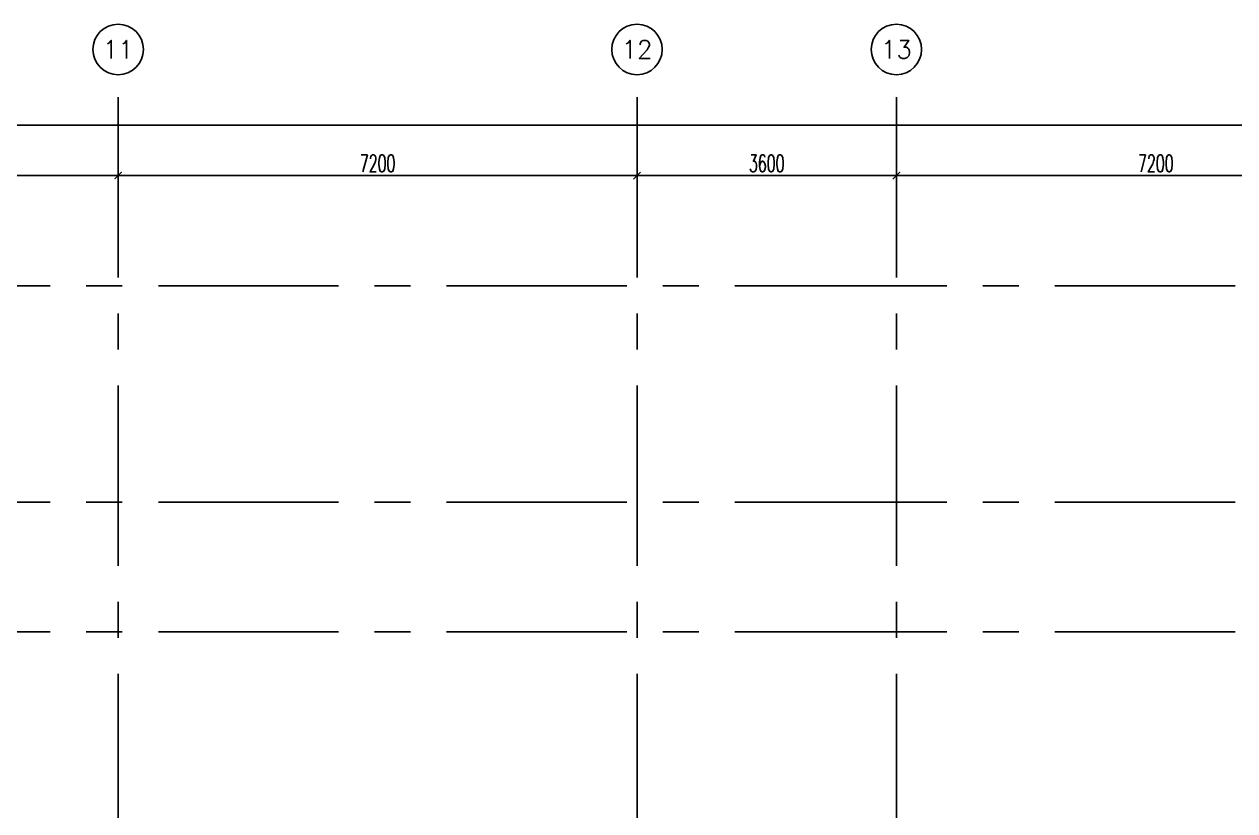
# Model space of a CAD drawing. Extents: x 276011.4 to 276105.3, y 57291.9 to 57371.4.
# Drawn here: x 276026.27 to 276043.07, y 57360.5 to 57371.41 of the extents above; entities that cross this region are included whole.
import ezdxf
from ezdxf.enums import TextEntityAlignment as Align

# ---------------------------------------------------------------- set-up
doc = ezdxf.new("R2010")
doc.units = 0
doc.header["$MEASUREMENT"] = 0
doc.header["$PDMODE"] = 34
doc.linetypes.add('CENTERX2', pattern=[4, 2.5, -0.5, 0.5, -0.5])
doc.layers.get('0').update_dxf_attribs({"linetype": 'CONTINUOUS'})
doc.layers.get('DEFPOINTS').update_dxf_attribs({"linetype": 'CONTINUOUS'})
for name, color, linetype in [('AX-CR', 2, 'CONTINUOUS'), ('AX-DIM', 4, 'CONTINUOUS'), ('AX-TXT', 2, 'CONTINUOUS'), ('AXES', 11, 'CENTERX2')]:
    doc.layers.add(name, color=color, linetype=linetype)
doc.styles.add('ROMANS', font='ROMANS.shx', dxfattribs={"width": 0.6})
doc.dimstyles.new('STANDARD in', dxfattribs={"dimtxt": 0.24, "dimasz": 0.1, "dimexe": 0.07, "dimexo": 0.05, "dimgap": 0.05, "dimtad": 1, "dimdec": 0, "dimlfac": 1000, "dimzin": 0, "dimdsep": 46, "dimtxsty": 'ROMANS', "dimblk": 'ARCHTICK', "dimcen": 0.05, "dimdle": 0.05, "dimclrd": 4, "dimclre": 4, "dimclrt": 2, "dimadec": 0, "dimazin": 0, "dimtfac": 1, "dimtdec": 0, "dimtmove": 2, "dimatfit": 3, "dimfxl": 0, "dimtolj": 1, "dimtzin": 0, "dimarcsym": 0})

# ---------------------------------------------------------------- blocks, each defined once
blk = doc.blocks.new('AXU')
at = {"layer": 'AX-CR'}
blk.add_circle((0, 350), 350.0000000000014, dxfattribs=at)
at = {"layer": 'AX-TXT', "style": 'ROMANS'}
blk.add_attdef('AX', text='', height=250, dxfattribs=at).set_placement((0, 350), align=Align.MIDDLE)
blk = doc.blocks.new('_ARCHTICK')
at = {"color": 0, "linetype": 'ByBlock', "const_width": 0.15}
blk.add_lwpolyline([(-0.5, -0.5), (0.5, 0.5)], dxfattribs=at)
blk = doc.blocks.new('*D648')
at = {"layer": 'AX-DIM', "color": 4, "lineweight": -2, "ltscale": 0.3}
for p, q in [((276034.7254987894, 57369.31130836657), (276038.4254987894, 57369.31130836657)), ((276034.7754987894, 57368.96130836657), (276034.7754987894, 57369.38130836657)), ((276038.3754987894, 57368.96130836657), (276038.3754987894, 57369.38130836657))]:
    blk.add_line(p, q, dxfattribs=at)
at = {"layer": 'DEFPOINTS', "color": 0, "ltscale": 0.3}
for p in [(276038.3754987894, 57369.31130836657), (276034.7754987894, 57368.91130836657), (276038.3754987894, 57368.91130836657)]:
    blk.add_point(p, dxfattribs=at)
at = {"layer": 'AX-DIM', "color": 4, "lineweight": -2, "ltscale": 0.3, "xscale": 0.1, "yscale": 0.1, "zscale": 0.1, "rotation": 180}
blk.add_blockref('_ARCHTICK', (276034.7754987894, 57369.31130836657), dxfattribs=at)
at = {"layer": 'AX-DIM', "color": 4, "lineweight": -2, "ltscale": 0.3, "xscale": 0.1, "yscale": 0.1, "zscale": 0.1}
blk.add_blockref('_ARCHTICK', (276038.3754987894, 57369.31130836657), dxfattribs=at)
at = {"layer": 'AX-DIM', "color": 2, "ltscale": 0.3, "insert": (276036.5754987894, 57369.48130836656), "char_height": 0.24, "attachment_point": 5, "style": 'ROMANS'}
blk.add_mtext('\\A1;3600', dxfattribs=at)
blk = doc.blocks.new('*D649')
at = {"layer": 'AX-DIM', "color": 4, "lineweight": -2, "ltscale": 0.3}
for p, q in [((276038.3254987894, 57369.31130836657), (276045.6254987894, 57369.31130836657)), ((276038.3754987894, 57369.36130836657), (276038.3754987894, 57369.38130836657)), ((276045.5754987894, 57369.36130836657), (276045.5754987894, 57369.38130836657))]:
    blk.add_line(p, q, dxfattribs=at)
at = {"layer": 'DEFPOINTS', "color": 0, "ltscale": 0.3}
for p in [(276038.3754987894, 57369.31130836657), (276045.5754987894, 57369.31130836657), (276045.5754987894, 57369.31130836657)]:
    blk.add_point(p, dxfattribs=at)
at = {"layer": 'AX-DIM', "color": 4, "lineweight": -2, "ltscale": 0.3, "xscale": 0.1, "yscale": 0.1, "zscale": 0.1, "rotation": 180}
blk.add_blockref('_ARCHTICK', (276038.3754987894, 57369.31130836657), dxfattribs=at)
at = {"layer": 'AX-DIM', "color": 4, "lineweight": -2, "ltscale": 0.3, "xscale": 0.1, "yscale": 0.1, "zscale": 0.1}
blk.add_blockref('_ARCHTICK', (276045.5754987894, 57369.31130836657), dxfattribs=at)
at = {"layer": 'AX-DIM', "color": 2, "ltscale": 0.3, "insert": (276041.9754987893, 57369.48130836656), "char_height": 0.24, "attachment_point": 5, "style": 'ROMANS'}
blk.add_mtext('\\A1;7200', dxfattribs=at)
blk = doc.blocks.new('*D651')
at = {"layer": 'AX-DIM', "color": 4, "lineweight": -2, "ltscale": 0.3}
for p, q in [((276020.3054987894, 57370.01130836657), (276095.1154987894, 57370.01130836657)), ((276020.3554987893, 57365.40526301441), (276020.3554987893, 57370.08130836657)), ((276095.0654987894, 57357.8829268834), (276095.0654987894, 57370.08130836657))]:
    blk.add_line(p, q, dxfattribs=at)
at = {"layer": 'DEFPOINTS', "color": 0, "ltscale": 0.3}
for p in [(276095.0654987894, 57370.01130836657), (276020.3554987893, 57365.35526301441), (276095.0654987894, 57357.8329268834)]:
    blk.add_point(p, dxfattribs=at)
at = {"layer": 'AX-DIM', "color": 4, "lineweight": -2, "ltscale": 0.3, "xscale": 0.1, "yscale": 0.1, "zscale": 0.1, "rotation": 180}
blk.add_blockref('_ARCHTICK', (276020.3554987893, 57370.01130836657), dxfattribs=at)
at = {"layer": 'AX-DIM', "color": 4, "lineweight": -2, "ltscale": 0.3, "xscale": 0.1, "yscale": 0.1, "zscale": 0.1}
blk.add_blockref('_ARCHTICK', (276095.0654987894, 57370.01130836657), dxfattribs=at)
at = {"layer": 'AX-DIM', "color": 2, "ltscale": 0.3, "insert": (276057.7104987893, 57370.18130836657), "char_height": 0.24, "attachment_point": 5, "style": 'ROMANS'}
blk.add_mtext('\\A1;74710', dxfattribs=at)
blk = doc.blocks.new('*D685')
at = {"layer": 'AX-DIM', "color": 4, "lineweight": -2, "ltscale": 0.3}
for p, q in [((276020.3254987894, 57369.31130836657), (276027.6254987894, 57369.31130836657)), ((276020.3754987894, 57368.96130836657), (276020.3754987894, 57369.38130836657)), ((276027.5754987894, 57368.96130836657), (276027.5754987894, 57369.38130836657))]:
    blk.add_line(p, q, dxfattribs=at)
at = {"layer": 'DEFPOINTS', "color": 0, "ltscale": 0.3}
for p in [(276027.5754987894, 57369.31130836657), (276020.3754987894, 57368.91130836657), (276027.5754987894, 57368.91130836657)]:
    blk.add_point(p, dxfattribs=at)
at = {"layer": 'AX-DIM', "color": 4, "lineweight": -2, "ltscale": 0.3, "xscale": 0.1, "yscale": 0.1, "zscale": 0.1, "rotation": 180}
blk.add_blockref('_ARCHTICK', (276020.3754987894, 57369.31130836657), dxfattribs=at)
at = {"layer": 'AX-DIM', "color": 4, "lineweight": -2, "ltscale": 0.3, "xscale": 0.1, "yscale": 0.1, "zscale": 0.1}
blk.add_blockref('_ARCHTICK', (276027.5754987894, 57369.31130836657), dxfattribs=at)
at = {"layer": 'AX-DIM', "color": 2, "ltscale": 0.3, "insert": (276023.9754987893, 57369.48130836656), "char_height": 0.24, "attachment_point": 5, "style": 'ROMANS'}
blk.add_mtext('\\A1;7200', dxfattribs=at)
blk = doc.blocks.new('*D686')
at = {"layer": 'AX-DIM', "color": 4, "lineweight": -2, "ltscale": 0.3}
for p, q in [((276027.5254987894, 57369.31130836657), (276034.8254987894, 57369.31130836657)), ((276027.5754987894, 57368.96130836657), (276027.5754987894, 57369.38130836657)), ((276034.7754987894, 57368.96130836657), (276034.7754987894, 57369.38130836657))]:
    blk.add_line(p, q, dxfattribs=at)
at = {"layer": 'DEFPOINTS', "color": 0, "ltscale": 0.3}
for p in [(276034.7754987894, 57369.31130836657), (276027.5754987894, 57368.91130836657), (276034.7754987894, 57368.91130836657)]:
    blk.add_point(p, dxfattribs=at)
at = {"layer": 'AX-DIM', "color": 4, "lineweight": -2, "ltscale": 0.3, "xscale": 0.1, "yscale": 0.1, "zscale": 0.1, "rotation": 180}
blk.add_blockref('_ARCHTICK', (276027.5754987894, 57369.31130836657), dxfattribs=at)
at = {"layer": 'AX-DIM', "color": 4, "lineweight": -2, "ltscale": 0.3, "xscale": 0.1, "yscale": 0.1, "zscale": 0.1}
blk.add_blockref('_ARCHTICK', (276034.7754987894, 57369.31130836657), dxfattribs=at)
at = {"layer": 'AX-DIM', "color": 2, "ltscale": 0.3, "insert": (276031.1754987894, 57369.48130836656), "char_height": 0.24, "attachment_point": 5, "style": 'ROMANS'}
blk.add_mtext('\\A1;7200', dxfattribs=at)
blk = doc.blocks.new('*D687')
at = {"layer": 'AX-DIM', "color": 4, "lineweight": -2, "ltscale": 0.3}
for p, q in [((276034.7254987894, 57369.31130836657), (276038.4254987894, 57369.31130836657)), ((276034.7754987894, 57368.96130836657), (276034.7754987894, 57369.38130836657)), ((276038.3754987894, 57368.96130836657), (276038.3754987894, 57369.38130836657))]:
    blk.add_line(p, q, dxfattribs=at)
at = {"layer": 'DEFPOINTS', "color": 0, "ltscale": 0.3}
for p in [(276038.3754987894, 57369.31130836657), (276034.7754987894, 57368.91130836657), (276038.3754987894, 57368.91130836657)]:
    blk.add_point(p, dxfattribs=at)
at = {"layer": 'AX-DIM', "color": 4, "lineweight": -2, "ltscale": 0.3, "xscale": 0.1, "yscale": 0.1, "zscale": 0.1, "rotation": 180}
blk.add_blockref('_ARCHTICK', (276034.7754987894, 57369.31130836657), dxfattribs=at)
at = {"layer": 'AX-DIM', "color": 4, "lineweight": -2, "ltscale": 0.3, "xscale": 0.1, "yscale": 0.1, "zscale": 0.1}
blk.add_blockref('_ARCHTICK', (276038.3754987894, 57369.31130836657), dxfattribs=at)
at = {"layer": 'AX-DIM', "color": 2, "ltscale": 0.3, "insert": (276036.5754987894, 57369.48130836656), "char_height": 0.24, "attachment_point": 5, "style": 'ROMANS'}
blk.add_mtext('\\A1;3600', dxfattribs=at)

msp = doc.modelspace()

# ---------------------------------------------------------------- linework, layer by layer
at = {"layer": 'AX-DIM'}
for p, q in [((276034.8154987894, 57369.31130836657), (276033.9754987894, 57369.31130836657)), ((276038.2954987894, 57369.31130836657), (276039.2770325319, 57369.31130836657))]:
    msp.add_line(p, q, dxfattribs=at)
at = {"layer": 'AXES'}
for p, q in [((276027.5754987894, 57291.89863323943), (276027.5754987894, 57370.71130836656)), ((276034.7754987894, 57291.89863323943), (276034.7754987894, 57370.71130836656)), ((276034.7754987894, 57291.89863323943), (276034.7754987894, 57370.71130836656)), ((276038.3754987894, 57291.89863323943), (276038.3754987894, 57370.71130836656)), ((276038.3754987894, 57291.89863323943), (276038.3754987894, 57370.71130836656)), ((276012.1331459444, 57367.7829268834), (276036.5754987894, 57367.7829268834)), ((276036.5754987894, 57367.7829268834), (276052.7754987894, 57367.7829268834)), ((276012.1331459444, 57364.7829268834), (276036.5754987894, 57364.7829268834)), ((276036.5754987894, 57364.7829268834), (276052.7754987894, 57364.7829268834)), ((276012.1331459444, 57362.9829268834), (276036.5754987894, 57362.9829268834)), ((276036.5754987894, 57362.9829268834), (276052.7754987894, 57362.9829268834))]:
    msp.add_line(p, q, dxfattribs=at)

# ---------------------------------------------------------------- block references
at = {"layer": 'AXES', "xscale": 0.0009999999892897904, "yscale": 0.000999999996565748, "zscale": 0.001}
for p, values in [((276027.5754987894, 57370.71130836656), {'AX': '11'}), ((276034.7754987894, 57370.71130836656), {'AX': '12'}), ((276034.7754987894, 57370.71130836656), {'AX': '12'}), ((276038.3754987894, 57370.71130836656), {'AX': '13'}), ((276038.3754987894, 57370.71130836656), {'AX': '13'})]:
    msp.add_blockref('AXU', p, dxfattribs=at).add_auto_attribs(values)

# ---------------------------------------------------------------- dimensions: what is measured, and where the dimension line sits
at = {"layer": 'AX-DIM'}
for base, p1, p2, picture, middle in [((276095.0654987894, 57370.01130836657), (276020.3554987893, 57365.35526301441), (276095.0654987894, 57357.8329268834), '*D651', (276057.7104987893, 57370.18130836657)), ((276027.5754987894, 57369.31130836657), (276020.3754987894, 57368.91130836657), (276027.5754987894, 57368.91130836657), '*D685', (276023.9754987893, 57369.48130836656)), ((276034.7754987894, 57369.31130836657), (276027.5754987894, 57368.91130836657), (276034.7754987894, 57368.91130836657), '*D686', (276031.1754987894, 57369.48130836656)), ((276038.3754987894, 57369.31130836657), (276034.7754987894, 57368.91130836657), (276038.3754987894, 57368.91130836657), '*D648', (276036.5754987894, 57369.48130836656)), ((276038.3754987894, 57369.31130836657), (276034.7754987894, 57368.91130836657), (276038.3754987894, 57368.91130836657), '*D687', (276036.5754987894, 57369.48130836656)), ((276045.5754987894, 57369.31130836657), (276038.3754987894, 57369.31130836657), (276045.5754987894, 57369.31130836657), '*D649', (276041.9754987893, 57369.48130836656))]:
    dim = msp.add_linear_dim(base=base, p1=p1, p2=p2, dimstyle='STANDARD in', dxfattribs=at)
    dim.commit()
    dim.dimension.update_dxf_attribs({"geometry": picture, "text_midpoint": middle})

doc.saveas('drawing.dxf')
